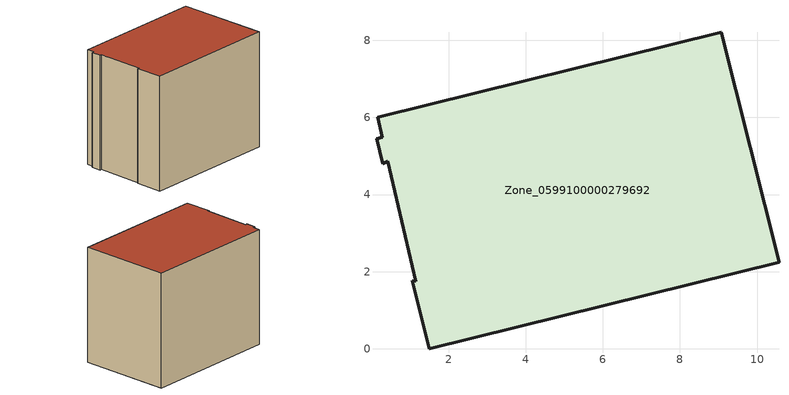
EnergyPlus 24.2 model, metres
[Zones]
Zone_0599100000279692
 floor ground (C_G): 0.13,5.45 0.28,5.49 0.16,6.01 9.07,8.21 10.57,2.24 1.5,0 1.05,1.76 1.15,1.75 0.42,4.87 0.29,4.79 z0
 wall outside (C_F): 10.57,2.24 9.07,8.21 0.16,6.01 0.28,5.49 0.13,5.45 0.29,4.79 0.42,4.87 1.15,1.75 1.05,1.76 1.5,0 10.57,2.24 z0:7.79
 roof outside (C_R): 0.28,5.49 0.13,5.45 0.29,4.79 0.42,4.87 1.15,1.75 1.05,1.76 1.5,0 10.57,2.24 9.07,8.21 0.16,6.01 z7.79
[BUILDING]
Pand.0599100000279692: North Axis=0; Terrain=City; Loads Convergence Tolerance Value=0.04; Temperature Convergence Tolerance Value=0.4; Solar Distribution=FullExterior; Maximum Number of Warmup Days=25; Minimum Number of Warmup Days=1
[Site:Location]
Rotterdam.The.Hague.AP_ZH_NLD Design_Conditions: Latitude=51.96; Longitude=4.45; Time Zone=1; Elevation=-4.5
[SITE:GROUNDTEMPERATURE:BUILDINGSURFACE]
18, 18, 18, 18, 18, 18, 18, 18, 18, 18, 18, 18
[MATERIAL] Thermal Absorptance=0.9; Solar Absorptance=0.7; Visible Absorptance=0.7
Name | Roughness | Thickness | Conductivity | Density | Specific Heat
G.TC.1965-1974 | MediumSmooth | 0.15 | 0.882353 | 540 | 1210
F.TC.1965-1974 | Rough | 0.3 | 0.697674 | 1920 | 840
R.TC.1965-1974 | MediumRough | 0.2 | 0.232558 | 1500 | 1000
[CONSTRUCTION]
C_G: G.TC.1965-1974
C_F: F.TC.1965-1974
C_R: R.TC.1965-1974
[ZONE]
Zone_0599100000279692: Type=1; Multiplier=1; Ceiling Height=Autocalculate; Volume=Autocalculate; Floor Area=autocalculate; Part of Total Floor Area=Yes
[ZONEINFILTRATION:DESIGNFLOWRATE]
Infil_Zone_0599100000279692: Zone or ZoneList or Space or SpaceList=Zone_0599100000279692; Schedule=AlwaysOn; Design Flow Rate Calculation Method=Flow/Area; Flow Rate per Floor Area=0.003; Constant Term Coefficient=1; Temperature Term Coefficient=0; Velocity Term Coefficient=0; Velocity Squared Term Coefficient=0
[HVACTEMPLATE:ZONE:IDEALLOADSAIRSYSTEM]
Zone_0599100000279692: Maximum Heating Supply Air Temperature=50; Minimum Cooling Supply Air Temperature=13; Maximum Heating Supply Air Humidity Ratio=0.0156; Minimum Cooling Supply Air Humidity Ratio=0.0077; Heating Limit=NoLimit; Cooling Limit=NoLimit; Dehumidification Control Type=ConstantSensibleHeatRatio; Cooling Sensible Heat Ratio=0.7; Dehumidification Setpoint=60; Humidification Control Type=None; Humidification Setpoint=30; Outdoor Air Method=None; Outdoor Air Flow Rate per Person=0.00944; Outdoor Air Flow Rate per Zone Floor Area=0; Outdoor Air Flow Rate per Zone=0; Demand Controlled Ventilation Type=None; Outdoor Air Economizer Type=NoEconomizer; Heat Recovery Type=None; Sensible Heat Recovery Effectiveness=0.7; Latent Heat Recovery Effectiveness=0.65
[ZONECONTROL:THERMOSTAT]
ThermostatControl_Zone_0599100000279692: Zone or ZoneList=Zone_0599100000279692; Control Type Schedule=DualSetpointControlType; Control 1=Thermostat_Zone_0599100000279692; Temperature Difference Between Cutout And Setpoint=0
[THERMOSTATSETPOINT:DUALSETPOINT]
Thermostat_Zone_0599100000279692: Heating Setpoint Temperature Schedule=HeatingSetpoint_Zone_0599100000279692; Cooling Setpoint Temperature Schedule=CoolingSetpoint_Zone_0599100000279692
[SCHEDULE:COMPACT]
HeatingSetpoint_Zone_0599100000279692: Through: 12/31, For: AllDays, Until: 24:00, 21
CoolingSetpoint_Zone_0599100000279692: Through: 12/31, For: AllDays, Until: 24:00, 24
DualSetpointControlType: Through: 12/31, For: AllDays, Until: 24:00, 4
AlwaysOn: Through: 12/31, For: AllDays, Until: 24:00, 1
